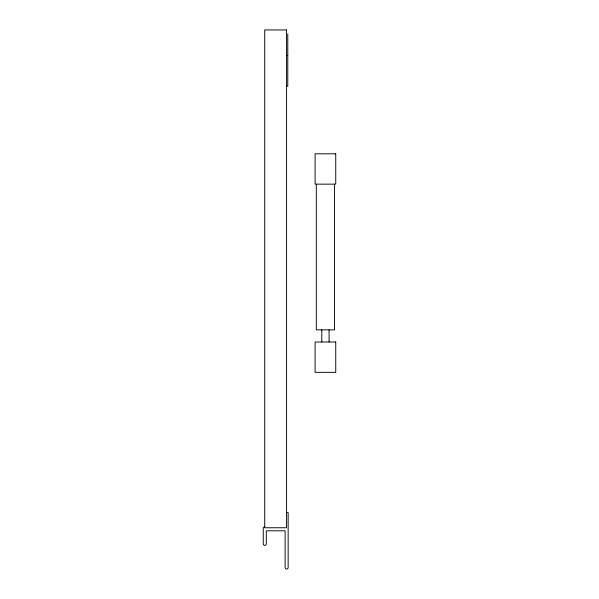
<?xml version="1.0" encoding="UTF-8"?>
<svg xmlns="http://www.w3.org/2000/svg" width="599" height="599" viewBox="0 0 599 599"><rect width="100%" height="100%" fill="white"/><g stroke="black" fill="none" stroke-linecap="round" stroke-linejoin="round"><path stroke-width="0.9" d="M286.569 55.445L287.782 55.445M286.569 86.174L287.782 86.174L287.782 33.963M286.569 512.587L288.149 512.587L288.149 567.53A1.52 1.52 0 0 1 286.629 569.05A1.52 1.52 0 0 1 285.109 567.53L285.109 530.804L266.293 530.804L266.293 543.855A1.52 1.52 0 0 1 264.773 545.375A1.52 1.52 0 0 1 263.253 543.855L263.253 527.764L264.713 526.551M334.527 184.155L334.527 329.854L316.317 329.854L316.317 184.155M329.068 329.854L329.068 341.999M321.783 329.854L321.783 341.999M286.569 29.95L264.713 29.95L264.713 527.764L286.569 527.764L286.569 29.95M335.747 153.801L315.104 153.801L315.104 184.155L335.747 184.155L335.747 153.801M335.747 341.999L315.104 341.999L315.104 372.353L335.747 372.353L335.747 341.999"/></g></svg>
